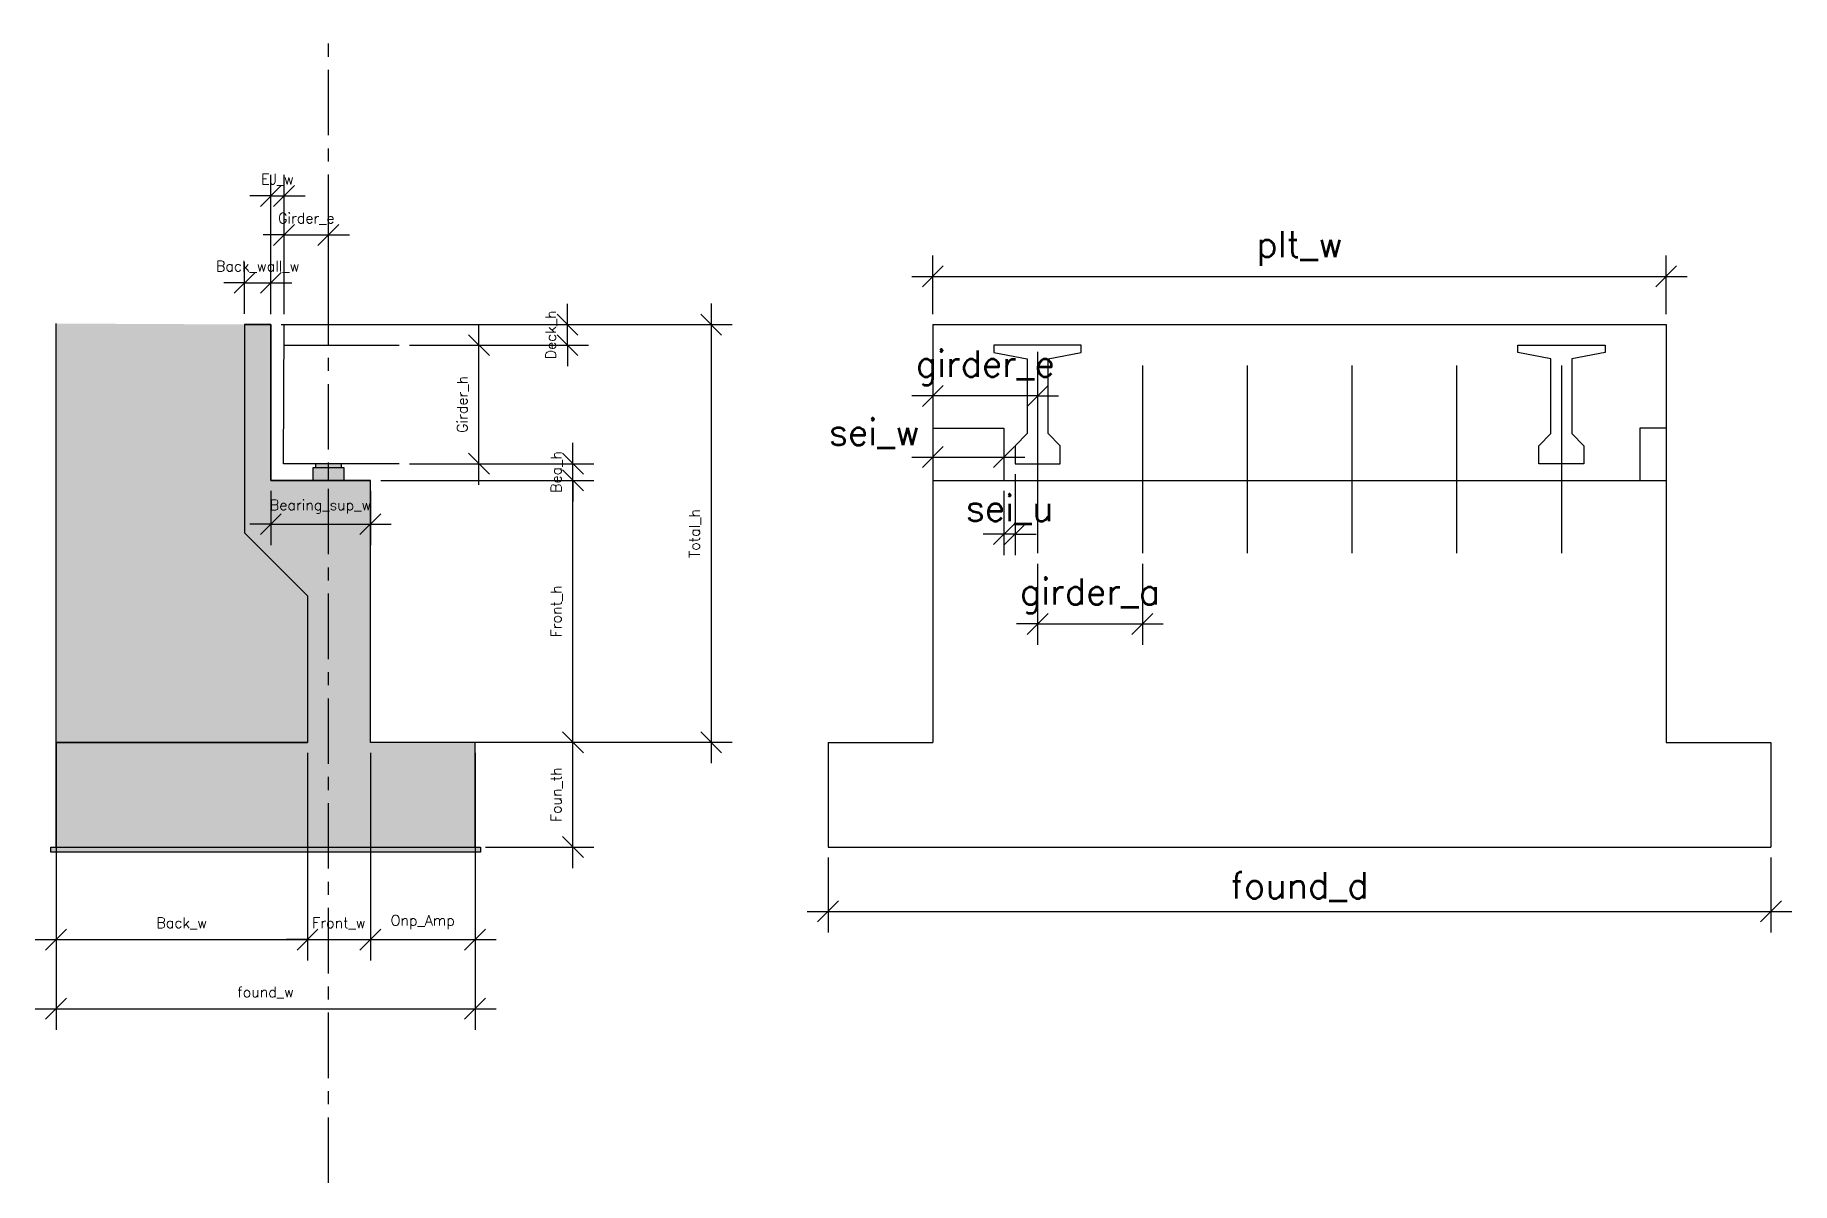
# Model space of a CAD drawing. Header units: inches. Extents: x -14 to 19.5, y -38.6 to -16.7.
import ezdxf

# ---------------------------------------------------------------- set-up
doc = ezdxf.new("R2010")
doc.units = ezdxf.units.IN
doc.header["$MEASUREMENT"] = 0
doc.linetypes.add('CENTER', pattern=[2, 1.25, -0.25, 0.25, -0.25])
doc.linetypes.add('DUZ', pattern=[0])
for name, color, linetype in [('1DA', 8, 'Continuous'), ('2AIN', 1, 'CENTER'), ('2D', 2, 'Continuous'), ('3D', 11, 'Continuous'), ('5D', 4, 'Continuous'), ('_2D', 2, 'Continuous'), ('_3D', 11, 'Continuous'), ('AKS', 1, 'CENTER'), ('EI_DIMS_DETAIL', 7, 'DUZ'), ('OLCU', 42, 'Continuous')]:
    doc.layers.add(name, color=color, linetype=linetype)
doc.layers.add('_J2', color=7, linetype='Continuous', lineweight=5, true_color=0xe4dbd2, transparency=0.45)
doc.layers.add('J', color=7, linetype='Continuous', true_color=0xd5c7b9)
doc.layers.add('J2', color=7, linetype='Continuous', true_color=0xf5f4ef)
doc.styles.add('YP-TXT-DIM', font='simpleq.shx')
doc.dimstyles.new('YP_CM_0200', dxfattribs={"dimscale": 0.2, "dimtxt": 2.5, "dimasz": 2, "dimexe": 2, "dimexo": 1, "dimgap": 1, "dimtad": 1, "dimdec": 1, "dimlfac": 100, "dimzin": 9, "dimdsep": 46, "dimtxsty": 'YP-TXT-DIM', "dimblk1": 'OBLIQUE', "dimblk2": 'OBLIQUE', "dimsah": 1, "dimcen": 0, "dimdle": 2, "dimclrd": 42, "dimclre": 42, "dimclrt": 140, "dimadec": 3, "dimazin": 2, "dimtfac": 2, "dimtdec": 1, "dimtix": 1, "dimtmove": 2, "dimatfit": 3, "dimfxl": 1, "dimtolj": 1, "dimtzin": 11, "dimarcsym": 0})

# ---------------------------------------------------------------- blocks, each defined once
blk = doc.blocks.new('_Oblique')
at = {"layer": 'OLCU', "lineweight": -2}
blk.add_line((-0.5, -0.5), (0.5, 0.5), dxfattribs=at)
blk = doc.blocks.new('*D28')
at = {"layer": 'Defpoints', "color": 0, "transparency": 16777216}
for p in [(-5.626, -30.207), (-3.759, -30.207), (-5.626, -32.207)]:
    blk.add_point(p, dxfattribs=at)
at = {"layer": 'EI_DIMS_DETAIL', "color": 42, "lineweight": -2, "transparency": 16777216}
for p, q in [((-3.759, -32.607), (-3.759, -29.807)), ((-5.426, -30.207), (-3.359, -30.207)), ((-5.426, -32.207), (-3.359, -32.207))]:
    blk.add_line(p, q, dxfattribs=at)
at = {"layer": 'EI_DIMS_DETAIL', "color": 42, "lineweight": -2, "transparency": 16777216, "xscale": 0.4, "yscale": 0.4, "zscale": 0.4}
for p, rotation in [((-3.759, -30.207), 90), ((-3.759, -32.207), 270)]:
    blk.add_blockref('_Oblique', p, dxfattribs=dict(at, rotation=rotation))
at = {"layer": 'EI_DIMS_DETAIL', "color": 140, "transparency": 16777216, "insert": (-4.068, -31.207), "char_height": 0.2, "attachment_point": 5, "rotation": 90, "style": 'YP-TXT-DIM'}
blk.add_mtext('\\A1;Foun_th', dxfattribs=at)
blk = doc.blocks.new('*D29')
at = {"layer": 'Defpoints', "color": 0, "transparency": 16777216}
for p in [(-7.626, -25.207), (-3.759, -25.207), (-7.626, -30.207)]:
    blk.add_point(p, dxfattribs=at)
at = {"layer": 'EI_DIMS_DETAIL', "color": 42, "lineweight": -2, "transparency": 16777216}
for p, q in [((-3.759, -30.607), (-3.759, -24.807)), ((-7.426, -25.207), (-3.359, -25.207)), ((-7.426, -30.207), (-3.359, -30.207))]:
    blk.add_line(p, q, dxfattribs=at)
at = {"layer": 'EI_DIMS_DETAIL', "color": 42, "lineweight": -2, "transparency": 16777216, "xscale": 0.4, "yscale": 0.4, "zscale": 0.4}
for p, rotation in [((-3.759, -25.207), 90), ((-3.759, -30.207), 270)]:
    blk.add_blockref('_Oblique', p, dxfattribs=dict(at, rotation=rotation))
at = {"layer": 'EI_DIMS_DETAIL', "color": 140, "transparency": 16777216, "insert": (-4.068, -27.707), "char_height": 0.2, "attachment_point": 5, "rotation": 90, "style": 'YP-TXT-DIM'}
blk.add_mtext('\\A1;Front_h', dxfattribs=at)
blk = doc.blocks.new('*D30')
at = {"layer": 'Defpoints', "color": 0, "transparency": 16777216}
for p in [(-7.077, -24.888), (-3.759, -24.888), (-7.626, -25.207)]:
    blk.add_point(p, dxfattribs=at)
at = {"layer": 'EI_DIMS_DETAIL', "color": 42, "lineweight": -2, "transparency": 16777216}
for p, q in [((-3.759, -24.888), (-3.759, -24.488)), ((-6.877, -24.888), (-3.359, -24.888)), ((-3.759, -25.207), (-3.759, -24.888)), ((-7.426, -25.207), (-3.359, -25.207)), ((-3.759, -25.207), (-3.759, -25.607))]:
    blk.add_line(p, q, dxfattribs=at)
at = {"layer": 'EI_DIMS_DETAIL', "color": 42, "lineweight": -2, "transparency": 16777216, "xscale": 0.4, "yscale": 0.4, "zscale": 0.4}
for p, rotation in [((-3.759, -24.888), 270), ((-3.759, -25.207), 90)]:
    blk.add_blockref('_Oblique', p, dxfattribs=dict(at, rotation=rotation))
at = {"layer": 'EI_DIMS_DETAIL', "color": 140, "transparency": 16777216, "insert": (-4.068, -25.047), "char_height": 0.2, "attachment_point": 5, "rotation": 90, "style": 'YP-TXT-DIM'}
blk.add_mtext('\\A1;Bea_h', dxfattribs=at)
blk = doc.blocks.new('*D31')
at = {"layer": 'Defpoints', "color": 0, "transparency": 16777216}
for p in [(-7.077, -22.625), (-5.552, -22.625), (-7.077, -24.888)]:
    blk.add_point(p, dxfattribs=at)
at = {"layer": 'EI_DIMS_DETAIL', "color": 42, "lineweight": -2, "transparency": 16777216}
for p, q in [((-5.552, -25.288), (-5.552, -22.225)), ((-6.877, -22.625), (-5.152, -22.625)), ((-6.877, -24.888), (-5.152, -24.888))]:
    blk.add_line(p, q, dxfattribs=at)
at = {"layer": 'EI_DIMS_DETAIL', "color": 42, "lineweight": -2, "transparency": 16777216, "xscale": 0.4, "yscale": 0.4, "zscale": 0.4}
for p, rotation in [((-5.552, -22.625), 90), ((-5.552, -24.888), 270)]:
    blk.add_blockref('_Oblique', p, dxfattribs=dict(at, rotation=rotation))
at = {"layer": 'EI_DIMS_DETAIL', "color": 140, "transparency": 16777216, "insert": (-5.862, -23.756), "char_height": 0.2, "attachment_point": 5, "rotation": 90, "style": 'YP-TXT-DIM'}
blk.add_mtext('\\A1;Girder_h', dxfattribs=at)
blk = doc.blocks.new('*D32')
at = {"layer": 'Defpoints', "color": 0, "transparency": 16777216}
for p in [(-7.071, -22.233), (-3.862, -22.233), (-7.077, -22.625)]:
    blk.add_point(p, dxfattribs=at)
at = {"layer": 'EI_DIMS_DETAIL', "color": 42, "lineweight": -2, "transparency": 16777216}
for p, q in [((-3.862, -22.233), (-3.862, -21.833)), ((-6.871, -22.233), (-3.462, -22.233)), ((-3.862, -22.625), (-3.862, -22.233)), ((-6.877, -22.625), (-3.462, -22.625)), ((-3.862, -22.625), (-3.862, -23.025))]:
    blk.add_line(p, q, dxfattribs=at)
at = {"layer": 'EI_DIMS_DETAIL', "color": 42, "lineweight": -2, "transparency": 16777216, "xscale": 0.4, "yscale": 0.4, "zscale": 0.4}
for p, rotation in [((-3.862, -22.233), 270), ((-3.862, -22.625), 90)]:
    blk.add_blockref('_Oblique', p, dxfattribs=dict(at, rotation=rotation))
at = {"layer": 'EI_DIMS_DETAIL', "color": 140, "transparency": 16777216, "insert": (-4.172, -22.429), "char_height": 0.2, "attachment_point": 5, "rotation": 90, "style": 'YP-TXT-DIM'}
blk.add_mtext('\\A1;Deck_h', dxfattribs=at)
blk = doc.blocks.new('*D33')
at = {"layer": 'Defpoints', "color": 0, "transparency": 16777216}
for p in [(-13.626, -30.207), (-8.826, -30.207), (-8.826, -33.974)]:
    blk.add_point(p, dxfattribs=at)
at = {"layer": 'EI_DIMS_DETAIL', "color": 42, "lineweight": -2, "transparency": 16777216}
for p, q in [((-13.626, -30.407), (-13.626, -34.374)), ((-8.826, -30.407), (-8.826, -34.374)), ((-14.026, -33.974), (-8.426, -33.974))]:
    blk.add_line(p, q, dxfattribs=at)
at = {"layer": 'EI_DIMS_DETAIL', "color": 42, "lineweight": -2, "transparency": 16777216, "xscale": 0.4, "yscale": 0.4, "zscale": 0.4, "rotation": 180}
blk.add_blockref('_Oblique', (-13.626, -33.974), dxfattribs=at)
at = {"layer": 'EI_DIMS_DETAIL', "color": 42, "lineweight": -2, "transparency": 16777216, "xscale": 0.4, "yscale": 0.4, "zscale": 0.4}
blk.add_blockref('_Oblique', (-8.826, -33.974), dxfattribs=at)
at = {"layer": 'EI_DIMS_DETAIL', "color": 140, "transparency": 16777216, "insert": (-11.226, -33.664), "char_height": 0.2, "attachment_point": 5, "style": 'YP-TXT-DIM'}
blk.add_mtext('\\A1;Back_w', dxfattribs=at)
blk = doc.blocks.new('*D35')
at = {"layer": 'Defpoints', "color": 0, "transparency": 16777216}
for p in [(-7.626, -30.207), (-5.626, -30.207), (-5.626, -33.974)]:
    blk.add_point(p, dxfattribs=at)
at = {"layer": 'EI_DIMS_DETAIL', "color": 42, "lineweight": -2, "transparency": 16777216}
for p, q in [((-7.626, -30.407), (-7.626, -34.374)), ((-5.626, -30.407), (-5.626, -34.374)), ((-8.026, -33.974), (-5.226, -33.974))]:
    blk.add_line(p, q, dxfattribs=at)
at = {"layer": 'EI_DIMS_DETAIL', "color": 42, "lineweight": -2, "transparency": 16777216, "xscale": 0.4, "yscale": 0.4, "zscale": 0.4, "rotation": 180}
blk.add_blockref('_Oblique', (-7.626, -33.974), dxfattribs=at)
at = {"layer": 'EI_DIMS_DETAIL', "color": 42, "lineweight": -2, "transparency": 16777216, "xscale": 0.4, "yscale": 0.4, "zscale": 0.4}
blk.add_blockref('_Oblique', (-5.626, -33.974), dxfattribs=at)
at = {"layer": 'EI_DIMS_DETAIL', "color": 140, "transparency": 16777216, "insert": (-6.626, -33.64), "char_height": 0.2, "attachment_point": 5, "style": 'YP-TXT-DIM'}
blk.add_mtext('\\A1;Onp_Amp', dxfattribs=at)
blk = doc.blocks.new('*D36')
at = {"layer": 'Defpoints', "color": 0, "transparency": 16777216}
for p in [(-9.526, -22.232), (-7.626, -30.207), (-1.119, -30.207)]:
    blk.add_point(p, dxfattribs=at)
at = {"layer": 'EI_DIMS_DETAIL', "color": 42, "lineweight": -2, "transparency": 16777216}
for p, q in [((-1.119, -21.832), (-1.119, -30.607)), ((-9.326, -22.232), (-0.719, -22.232)), ((-7.426, -30.207), (-0.719, -30.207))]:
    blk.add_line(p, q, dxfattribs=at)
at = {"layer": 'EI_DIMS_DETAIL', "color": 42, "lineweight": -2, "transparency": 16777216, "xscale": 0.4, "yscale": 0.4, "zscale": 0.4}
for p, rotation in [((-1.119, -22.232), 90), ((-1.119, -30.207), 270)]:
    blk.add_blockref('_Oblique', p, dxfattribs=dict(at, rotation=rotation))
at = {"layer": 'EI_DIMS_DETAIL', "color": 140, "transparency": 16777216, "insert": (-1.428, -26.22), "char_height": 0.2, "attachment_point": 5, "rotation": 90, "style": 'YP-TXT-DIM'}
blk.add_mtext('\\A1;Total_h', dxfattribs=at)
blk = doc.blocks.new('*D37')
at = {"layer": 'Defpoints', "color": 0, "transparency": 16777216}
for p in [(-8.826, -30.207), (-7.626, -30.207), (-7.626, -33.974)]:
    blk.add_point(p, dxfattribs=at)
at = {"layer": 'EI_DIMS_DETAIL', "color": 42, "lineweight": -2, "transparency": 16777216}
for p, q in [((-8.826, -30.407), (-8.826, -34.374)), ((-7.626, -30.407), (-7.626, -34.374)), ((-8.826, -33.974), (-9.226, -33.974)), ((-8.826, -33.974), (-7.626, -33.974)), ((-7.626, -33.974), (-7.226, -33.974))]:
    blk.add_line(p, q, dxfattribs=at)
at = {"layer": 'EI_DIMS_DETAIL', "color": 42, "lineweight": -2, "transparency": 16777216, "xscale": 0.4, "yscale": 0.4, "zscale": 0.4}
blk.add_blockref('_Oblique', (-8.826, -33.974), dxfattribs=at)
at = {"layer": 'EI_DIMS_DETAIL', "color": 42, "lineweight": -2, "transparency": 16777216, "xscale": 0.4, "yscale": 0.4, "zscale": 0.4, "rotation": 180}
blk.add_blockref('_Oblique', (-7.626, -33.974), dxfattribs=at)
at = {"layer": 'EI_DIMS_DETAIL', "color": 140, "transparency": 16777216, "insert": (-8.226, -33.664), "char_height": 0.2, "attachment_point": 5, "style": 'YP-TXT-DIM'}
blk.add_mtext('\\A1;Front_w', dxfattribs=at)
blk = doc.blocks.new('*D38')
at = {"layer": 'Defpoints', "color": 0, "transparency": 16777216}
for p in [(-9.526, -21.435), (-10.026, -22.229), (-9.526, -22.232)]:
    blk.add_point(p, dxfattribs=at)
at = {"layer": 'EI_DIMS_DETAIL', "color": 42, "lineweight": -2, "transparency": 16777216}
for p, q in [((-10.026, -22.029), (-10.026, -21.035)), ((-9.526, -22.032), (-9.526, -21.035)), ((-10.026, -21.435), (-10.426, -21.435)), ((-10.026, -21.435), (-9.526, -21.435)), ((-9.526, -21.435), (-9.126, -21.435))]:
    blk.add_line(p, q, dxfattribs=at)
at = {"layer": 'EI_DIMS_DETAIL', "color": 42, "lineweight": -2, "transparency": 16777216, "xscale": 0.4, "yscale": 0.4, "zscale": 0.4}
blk.add_blockref('_Oblique', (-10.026, -21.435), dxfattribs=at)
at = {"layer": 'EI_DIMS_DETAIL', "color": 42, "lineweight": -2, "transparency": 16777216, "xscale": 0.4, "yscale": 0.4, "zscale": 0.4, "rotation": 180}
blk.add_blockref('_Oblique', (-9.526, -21.435), dxfattribs=at)
at = {"layer": 'EI_DIMS_DETAIL', "color": 140, "transparency": 16777216, "insert": (-9.776, -21.125), "char_height": 0.2, "attachment_point": 5, "style": 'YP-TXT-DIM'}
blk.add_mtext('\\A1;Back_wall_w', dxfattribs=at)
blk = doc.blocks.new('*D39')
at = {"layer": 'Defpoints', "color": 0, "transparency": 16777216}
for p in [(-9.273, -19.775), (-9.526, -22.232), (-9.273, -22.233)]:
    blk.add_point(p, dxfattribs=at)
at = {"layer": 'EI_DIMS_DETAIL', "color": 42, "lineweight": -2, "transparency": 16777216}
for p, q in [((-9.526, -22.032), (-9.526, -19.375)), ((-9.273, -22.033), (-9.273, -19.375)), ((-9.526, -19.775), (-9.926, -19.775)), ((-9.526, -19.775), (-9.273, -19.775)), ((-9.273, -19.775), (-8.873, -19.775))]:
    blk.add_line(p, q, dxfattribs=at)
at = {"layer": 'EI_DIMS_DETAIL', "color": 42, "lineweight": -2, "transparency": 16777216, "xscale": 0.4, "yscale": 0.4, "zscale": 0.4}
blk.add_blockref('_Oblique', (-9.526, -19.775), dxfattribs=at)
at = {"layer": 'EI_DIMS_DETAIL', "color": 42, "lineweight": -2, "transparency": 16777216, "xscale": 0.4, "yscale": 0.4, "zscale": 0.4, "rotation": 180}
blk.add_blockref('_Oblique', (-9.273, -19.775), dxfattribs=at)
at = {"layer": 'EI_DIMS_DETAIL', "color": 140, "transparency": 16777216, "insert": (-9.399, -19.466), "char_height": 0.2, "attachment_point": 5, "style": 'YP-TXT-DIM'}
blk.add_mtext('\\A1;EJ_w', dxfattribs=at)
blk = doc.blocks.new('*D40')
at = {"layer": 'Defpoints', "color": 0, "transparency": 16777216}
for p in [(-8.426, -20.52), (-9.273, -22.233), (-8.426, -22.232)]:
    blk.add_point(p, dxfattribs=at)
at = {"layer": 'EI_DIMS_DETAIL', "color": 42, "lineweight": -2, "transparency": 16777216}
for p, q in [((-9.273, -22.033), (-9.273, -20.12)), ((-8.426, -22.032), (-8.426, -20.12)), ((-9.273, -20.52), (-9.673, -20.52)), ((-9.273, -20.52), (-8.426, -20.52)), ((-8.426, -20.52), (-8.026, -20.52))]:
    blk.add_line(p, q, dxfattribs=at)
at = {"layer": 'EI_DIMS_DETAIL', "color": 42, "lineweight": -2, "transparency": 16777216, "xscale": 0.4, "yscale": 0.4, "zscale": 0.4}
blk.add_blockref('_Oblique', (-9.273, -20.52), dxfattribs=at)
at = {"layer": 'EI_DIMS_DETAIL', "color": 42, "lineweight": -2, "transparency": 16777216, "xscale": 0.4, "yscale": 0.4, "zscale": 0.4, "rotation": 180}
blk.add_blockref('_Oblique', (-8.426, -20.52), dxfattribs=at)
at = {"layer": 'EI_DIMS_DETAIL', "color": 140, "transparency": 16777216, "insert": (-8.849, -20.21), "char_height": 0.2, "attachment_point": 5, "style": 'YP-TXT-DIM'}
blk.add_mtext('\\A1;Girder_e', dxfattribs=at)
blk = doc.blocks.new('*D41')
at = {"layer": 'Defpoints', "color": 0, "transparency": 16777216}
for p in [(-9.526, -25.207), (-7.626, -25.207), (-7.626, -26.042)]:
    blk.add_point(p, dxfattribs=at)
at = {"layer": 'EI_DIMS_DETAIL', "color": 42, "lineweight": -2, "transparency": 16777216}
for p, q in [((-9.526, -25.407), (-9.526, -26.442)), ((-7.626, -25.407), (-7.626, -26.442)), ((-9.526, -26.042), (-9.926, -26.042)), ((-9.526, -26.042), (-7.626, -26.042)), ((-7.626, -26.042), (-7.226, -26.042))]:
    blk.add_line(p, q, dxfattribs=at)
at = {"layer": 'EI_DIMS_DETAIL', "color": 42, "lineweight": -2, "transparency": 16777216, "xscale": 0.4, "yscale": 0.4, "zscale": 0.4}
blk.add_blockref('_Oblique', (-9.526, -26.042), dxfattribs=at)
at = {"layer": 'EI_DIMS_DETAIL', "color": 42, "lineweight": -2, "transparency": 16777216, "xscale": 0.4, "yscale": 0.4, "zscale": 0.4, "rotation": 180}
blk.add_blockref('_Oblique', (-7.626, -26.042), dxfattribs=at)
at = {"layer": 'EI_DIMS_DETAIL', "color": 140, "transparency": 16777216, "insert": (-8.576, -25.708), "char_height": 0.2, "attachment_point": 5, "style": 'YP-TXT-DIM'}
blk.add_mtext('\\A1;Bearing_sup_w', dxfattribs=at)
blk = doc.blocks.new('*D42')
at = {"layer": 'Defpoints', "color": 0, "transparency": 16777216}
for p in [(-13.626, -30.207), (-5.626, -30.207), (-5.626, -35.293)]:
    blk.add_point(p, dxfattribs=at)
at = {"layer": 'EI_DIMS_DETAIL', "color": 42, "lineweight": -2, "transparency": 16777216}
for p, q in [((-13.626, -30.407), (-13.626, -35.693)), ((-5.626, -30.407), (-5.626, -35.693)), ((-14.026, -35.293), (-5.226, -35.293))]:
    blk.add_line(p, q, dxfattribs=at)
at = {"layer": 'EI_DIMS_DETAIL', "color": 42, "lineweight": -2, "transparency": 16777216, "xscale": 0.4, "yscale": 0.4, "zscale": 0.4, "rotation": 180}
blk.add_blockref('_Oblique', (-13.626, -35.293), dxfattribs=at)
at = {"layer": 'EI_DIMS_DETAIL', "color": 42, "lineweight": -2, "transparency": 16777216, "xscale": 0.4, "yscale": 0.4, "zscale": 0.4}
blk.add_blockref('_Oblique', (-5.626, -35.293), dxfattribs=at)
at = {"layer": 'EI_DIMS_DETAIL', "color": 140, "transparency": 16777216, "insert": (-9.626, -34.984), "char_height": 0.2, "attachment_point": 5, "style": 'YP-TXT-DIM'}
blk.add_mtext('\\A1;found_w', dxfattribs=at)
blk = doc.blocks.new('*D43')
at = {"layer": 'Defpoints', "color": 0, "transparency": 16777216}
for p in [(17.113, -21.312), (3.113, -22.232), (17.113, -22.232)]:
    blk.add_point(p, dxfattribs=at)
at = {"layer": 'EI_DIMS_DETAIL', "color": 42, "lineweight": -2, "transparency": 16777216}
for p, q in [((3.113, -22.032), (3.113, -20.912)), ((17.113, -22.032), (17.113, -20.912)), ((2.713, -21.312), (17.513, -21.312))]:
    blk.add_line(p, q, dxfattribs=at)
at = {"layer": 'EI_DIMS_DETAIL', "color": 42, "lineweight": -2, "transparency": 16777216, "xscale": 0.4, "yscale": 0.4, "zscale": 0.4, "rotation": 180}
blk.add_blockref('_Oblique', (3.113, -21.312), dxfattribs=at)
at = {"layer": 'EI_DIMS_DETAIL', "color": 42, "lineweight": -2, "transparency": 16777216, "xscale": 0.4, "yscale": 0.4, "zscale": 0.4}
blk.add_blockref('_Oblique', (17.113, -21.312), dxfattribs=at)
at = {"layer": 'EI_DIMS_DETAIL', "color": 140, "transparency": 16777216, "insert": (10.113, -20.779), "char_height": 0.5, "attachment_point": 5, "style": 'YP-TXT-DIM'}
blk.add_mtext('\\A1;plt_w', dxfattribs=at)
blk = doc.blocks.new('*D44')
at = {"layer": 'Defpoints', "color": 0, "transparency": 16777216}
for p in [(5.113, -26.597), (7.113, -26.597), (7.113, -27.946)]:
    blk.add_point(p, dxfattribs=at)
at = {"layer": 'EI_DIMS_DETAIL', "color": 42, "lineweight": -2, "transparency": 16777216}
for p, q in [((5.113, -26.797), (5.113, -28.346)), ((7.113, -26.797), (7.113, -28.346)), ((5.113, -27.946), (4.713, -27.946)), ((5.113, -27.946), (7.113, -27.946)), ((7.113, -27.946), (7.513, -27.946))]:
    blk.add_line(p, q, dxfattribs=at)
at = {"layer": 'EI_DIMS_DETAIL', "color": 42, "lineweight": -2, "transparency": 16777216, "xscale": 0.4, "yscale": 0.4, "zscale": 0.4}
blk.add_blockref('_Oblique', (5.113, -27.946), dxfattribs=at)
at = {"layer": 'EI_DIMS_DETAIL', "color": 42, "lineweight": -2, "transparency": 16777216, "xscale": 0.4, "yscale": 0.4, "zscale": 0.4, "rotation": 180}
blk.add_blockref('_Oblique', (7.113, -27.946), dxfattribs=at)
at = {"layer": 'EI_DIMS_DETAIL', "color": 140, "transparency": 16777216, "insert": (6.113, -27.412), "char_height": 0.5, "attachment_point": 5, "style": 'YP-TXT-DIM'}
blk.add_mtext('\\A1;girder_a', dxfattribs=at)
blk = doc.blocks.new('*D45')
at = {"layer": 'Defpoints', "color": 0, "transparency": 16777216}
for p in [(3.113, -22.232), (5.113, -22.75), (3.113, -23.595)]:
    blk.add_point(p, dxfattribs=at)
at = {"layer": 'EI_DIMS_DETAIL', "color": 42, "lineweight": -2, "transparency": 16777216}
for p, q in [((3.113, -22.432), (3.113, -23.995)), ((5.113, -22.95), (5.113, -23.995)), ((3.113, -23.595), (2.713, -23.595)), ((5.113, -23.595), (3.113, -23.595)), ((5.113, -23.595), (5.513, -23.595))]:
    blk.add_line(p, q, dxfattribs=at)
at = {"layer": 'EI_DIMS_DETAIL', "color": 42, "lineweight": -2, "transparency": 16777216, "xscale": 0.4, "yscale": 0.4, "zscale": 0.4}
blk.add_blockref('_Oblique', (3.113, -23.595), dxfattribs=at)
at = {"layer": 'EI_DIMS_DETAIL', "color": 42, "lineweight": -2, "transparency": 16777216, "xscale": 0.4, "yscale": 0.4, "zscale": 0.4, "rotation": 180}
blk.add_blockref('_Oblique', (5.113, -23.595), dxfattribs=at)
at = {"layer": 'EI_DIMS_DETAIL', "color": 140, "transparency": 16777216, "insert": (4.113, -23.061), "char_height": 0.5, "attachment_point": 5, "style": 'YP-TXT-DIM'}
blk.add_mtext('\\A1;girder_e', dxfattribs=at)
blk = doc.blocks.new('*D47')
at = {"layer": 'Defpoints', "color": 0, "transparency": 16777216}
for p in [(1.113, -32.207), (19.113, -32.207), (19.113, -33.436)]:
    blk.add_point(p, dxfattribs=at)
at = {"layer": 'EI_DIMS_DETAIL', "color": 42, "lineweight": -2, "transparency": 16777216}
for p, q in [((1.113, -32.407), (1.113, -33.836)), ((19.113, -32.407), (19.113, -33.836)), ((0.713, -33.436), (19.513, -33.436))]:
    blk.add_line(p, q, dxfattribs=at)
at = {"layer": 'EI_DIMS_DETAIL', "color": 42, "lineweight": -2, "transparency": 16777216, "xscale": 0.4, "yscale": 0.4, "zscale": 0.4, "rotation": 180}
blk.add_blockref('_Oblique', (1.113, -33.436), dxfattribs=at)
at = {"layer": 'EI_DIMS_DETAIL', "color": 42, "lineweight": -2, "transparency": 16777216, "xscale": 0.4, "yscale": 0.4, "zscale": 0.4}
blk.add_blockref('_Oblique', (19.113, -33.436), dxfattribs=at)
at = {"layer": 'EI_DIMS_DETAIL', "color": 140, "transparency": 16777216, "insert": (10.113, -32.962), "char_height": 0.5, "attachment_point": 5, "style": 'YP-TXT-DIM'}
blk.add_mtext('\\A1;found_d', dxfattribs=at)
blk = doc.blocks.new('*D48')
at = {"layer": 'Defpoints', "color": 0, "transparency": 16777216}
for p in [(4.684, -24.888), (4.471, -25.207), (4.471, -26.233)]:
    blk.add_point(p, dxfattribs=at)
at = {"layer": 'EI_DIMS_DETAIL', "color": 42, "lineweight": -2, "transparency": 16777216}
for p, q in [((4.684, -25.088), (4.684, -26.633)), ((4.471, -25.407), (4.471, -26.633)), ((4.471, -26.233), (4.071, -26.233)), ((4.684, -26.233), (4.471, -26.233)), ((4.684, -26.233), (5.084, -26.233))]:
    blk.add_line(p, q, dxfattribs=at)
at = {"layer": 'EI_DIMS_DETAIL', "color": 42, "lineweight": -2, "transparency": 16777216, "xscale": 0.4, "yscale": 0.4, "zscale": 0.4}
blk.add_blockref('_Oblique', (4.471, -26.233), dxfattribs=at)
at = {"layer": 'EI_DIMS_DETAIL', "color": 42, "lineweight": -2, "transparency": 16777216, "xscale": 0.4, "yscale": 0.4, "zscale": 0.4, "rotation": 180}
blk.add_blockref('_Oblique', (4.684, -26.233), dxfattribs=at)
at = {"layer": 'EI_DIMS_DETAIL', "color": 140, "transparency": 16777216, "insert": (4.577, -25.759), "char_height": 0.5, "attachment_point": 5, "style": 'YP-TXT-DIM'}
blk.add_mtext('\\A1;sei_u', dxfattribs=at)
blk = doc.blocks.new('*D49')
at = {"layer": 'Defpoints', "color": 0, "transparency": 16777216}
for p in [(3.113, -24.207), (4.471, -24.207), (4.471, -24.76)]:
    blk.add_point(p, dxfattribs=at)
at = {"layer": 'EI_DIMS_DETAIL', "color": 42, "lineweight": -2, "transparency": 16777216}
for p, q in [((3.113, -24.407), (3.113, -25.16)), ((4.471, -24.407), (4.471, -25.16)), ((2.713, -24.76), (4.871, -24.76))]:
    blk.add_line(p, q, dxfattribs=at)
at = {"layer": 'EI_DIMS_DETAIL', "color": 42, "lineweight": -2, "transparency": 16777216, "xscale": 0.4, "yscale": 0.4, "zscale": 0.4, "rotation": 180}
blk.add_blockref('_Oblique', (3.113, -24.76), dxfattribs=at)
at = {"layer": 'EI_DIMS_DETAIL', "color": 42, "lineweight": -2, "transparency": 16777216, "xscale": 0.4, "yscale": 0.4, "zscale": 0.4}
blk.add_blockref('_Oblique', (4.471, -24.76), dxfattribs=at)
at = {"layer": 'EI_DIMS_DETAIL', "color": 140, "transparency": 16777216, "insert": (1.996, -24.31), "char_height": 0.5, "attachment_point": 5, "style": 'YP-TXT-DIM'}
blk.add_mtext('\\A1;sei_w', dxfattribs=at)

msp = doc.modelspace()

# ---------------------------------------------------------------- hatches: boundary and pattern name
at = {"true_color": 0xf40b59}
h = msp.add_hatch(color=240, dxfattribs=at)
h.dxf.hatch_style = 1
h.paths.add_polyline_path([(-8.6755, -24.8876), (-8.1755, -24.8876), (-8.1755, -24.9676), (-8.6755, -24.9676)])
at = {"layer": '1DA'}
h = msp.add_hatch(dxfattribs=at)
h.set_pattern_fill('AR-CONC', color=256, scale=0.03)
h.set_pattern_definition([(50, (-8.4255, -30.83982), (0.215178, -0.0188256), [0.0225, -0.2475]), (355, (-8.4255, -30.83982), (-0.041625, 0.225658), [0.018, -0.198]), (100.4514, (-8.40758, -30.8414), (0.173553, 0.206832), [0.019122, -0.210343]), (46.184, (-8.4255, -30.77982), (0.320172, -0.049656), [0.03375, -0.37125]), (96.6356, (-8.39883, -30.78396), (0.280399, 0.292236), [0.028683, -0.315514]), (351.184, (-8.4255, -30.77982), (0.280399, 0.292236), [0.027, -0.297]), (21, (-8.3955, -30.79482), (0.179072, -0.1207857), [0.0225, -0.2475]), (326, (-8.3955, -30.79482), (0.072995, 0.217545), [0.018, -0.198]), (71.4514, (-8.38058, -30.80489), (0.252067, 0.096759), [0.019122, -0.210343]), (37.5, (-8.42551, -30.83982), (0.003648, 0.0998682), [0, -0.1956, 0, -0.201, 0, -0.19875]), (7.5, (-8.42551, -30.83982), (0.0789209, 0.1183235), [0, -0.1146, 0, -0.1911, 0, -0.07575]), (327.5, (-8.49241, -30.83982), (0.1601467, -0.0067665), [0, -0.075, 0, -0.234, 0, -0.3105]), (317.5, (-8.52241, -30.83982), (0.174956, 0.0300315), [0, -0.0975, 0, -0.1554, 0, -0.2205])])
h.paths.add_polyline_path([(-13.7255, -32.2072), (-5.5255, -32.2072), (-5.5255, -32.3072), (-13.7255, -32.3072)])
at = {"layer": '_J2'}
h = msp.add_hatch(color=256, dxfattribs=at)
h.dxf.hatch_style = 1
h.paths.add_polyline_path([(-9.5255, -22.2318), (-9.7755, -22.2306), (-13.6255, -22.2117), (-13.6255, -25.197), (-13.6255, -30.2072), (-8.8255, -30.2072), (-8.8255, -27.4072), (-10.0255, -26.2072), (-10.0255, -22.2294)])
at = {"layer": 'J'}
h = msp.add_hatch(color=256, dxfattribs=at)
h.dxf.hatch_style = 2
h.paths.add_polyline_path([(-9.5255, -22.2318), (-10.0255, -22.2294), (-10.0255, -26.2072), (-8.8255, -27.4072), (-8.8255, -30.2072), (-13.6255, -30.2072), (-13.6255, -32.2072), (-5.6255, -32.2072), (-5.6255, -30.2072), (-7.6255, -30.2072), (-7.6255, -26.2072), (-7.6255, -25.2072), (-9.5255, -25.2072), (-9.5255, -23.073)])
at = {"layer": 'J2', "transparency": 33554559}
h = msp.add_hatch(color=256, dxfattribs=at)
h.dxf.hatch_style = 1
h.paths.add_polyline_path([(-8.7255, -24.9676), (-8.1255, -24.9676), (-8.1255, -25.2072), (-8.7255, -25.2072)])

# ---------------------------------------------------------------- linework, layer by layer
for p, q in [((3.1128, -22.2318), (17.1128, -22.2318)), ((3.1128, -22.2318), (3.1128, -30.2072)), ((17.1128, -22.2318), (17.1128, -30.2072)), ((-9.2748, -22.6253), (-7.0775, -22.6253)), ((3.1128, -24.2072), (4.4713, -24.2072)), ((4.4713, -24.2072), (4.4713, -25.2072)), ((16.6128, -24.2072), (16.6128, -25.2072)), ((17.1128, -24.2072), (16.6128, -24.2072)), ((3.1128, -25.2072), (17.1128, -25.2072)), ((1.1128, -30.2072), (3.1128, -30.2072)), ((1.1128, -30.2072), (1.1128, -32.2072)), ((17.1128, -30.2072), (19.1128, -30.2072)), ((19.1128, -30.2072), (19.1128, -32.2072)), ((1.1128, -32.2072), (19.1128, -32.2072))]:
    msp.add_line(p, q)
at = {"color": 1}
for p, q in [((5.1128, -22.7505), (5.1128, -26.597)), ((7.1128, -23.0128), (7.1128, -26.597)), ((9.1128, -23.0128), (9.1128, -26.597)), ((11.1128, -23.0128), (11.1128, -26.597)), ((13.1128, -23.0128), (13.1128, -26.597)), ((15.1128, -23.0128), (15.1128, -26.597))]:
    msp.add_line(p, q, dxfattribs=at)
msp.add_lwpolyline([(-7.0775, -24.8876), (-9.2859, -24.8876), (-9.2729, -22.2331), (-7.0706, -22.2331)])
at = {"color": 4}
for points in [[(4.2794, -22.6253), (4.2794, -22.7639), (4.9128, -22.8872), (4.9128, -24.3125), (4.6836, -24.5442), (4.6836, -24.8876), (5.5421, -24.8876), (5.5421, -24.5442), (5.3128, -24.3125), (5.3128, -22.8872), (5.9463, -22.7639), (5.9463, -22.6253)], [(15.9463, -22.6253), (15.9463, -22.7639), (15.3128, -22.8872), (15.3128, -24.3125), (15.5421, -24.5442), (15.5421, -24.8876), (14.6836, -24.8876), (14.6836, -24.5442), (14.9128, -24.3125), (14.9128, -22.8872), (14.2794, -22.7639), (14.2794, -22.6253)]]:
    msp.add_lwpolyline(points, close=True, dxfattribs=at)
at = {"layer": '2AIN'}
msp.add_line((-8.4255, -25.2072), (-8.4255, -24.8876), dxfattribs=at)
at = {"layer": '2D'}
msp.add_lwpolyline([(-8.1755, -24.9676), (-8.1755, -24.8876), (-8.6755, -24.8876), (-8.6755, -24.9676)], dxfattribs=at)
at = {"layer": '3D'}
msp.add_lwpolyline([(-8.1255, -25.2072), (-8.1255, -24.9676), (-8.7255, -24.9676), (-8.7255, -25.2072)], dxfattribs=at)
at = {"layer": '5D'}
for p, q in [((-10.0255, -22.2294), (-9.5255, -22.2318)), ((-10.0255, -22.2294), (-10.0255, -26.2072)), ((-13.6255, -32.2072), (-13.6255, -30.2072)), ((-13.6255, -30.2072), (-8.8255, -30.2072)), ((-5.6255, -32.2072), (-5.6255, -30.2072)), ((-13.6255, -32.2072), (-5.6255, -32.2072))]:
    msp.add_line(p, q, dxfattribs=at)
msp.add_lwpolyline([(-9.5255, -22.2318), (-10.0255, -22.2294), (-10.0255, -26.2072), (-8.8255, -27.4072), (-8.8255, -30.2072), (-13.6255, -30.2072), (-13.6255, -32.2072), (-5.6255, -32.2072), (-5.6255, -30.2072), (-7.6255, -30.2072), (-7.6255, -26.2072), (-7.6255, -26.2072), (-7.6255, -26.2072), (-7.6255, -26.2072), (-7.6255, -26.2072), (-7.6255, -26.2072), (-7.6255, -25.2072), (-9.5255, -25.2072), (-9.5255, -23.073), (-9.5255, -22.2318)], close=True, dxfattribs=at)
for points in [[(-9.5255, -22.2318), (-9.5255, -22.2318), (-9.5255, -23.073), (-9.5255, -25.2072), (-7.6255, -25.2072)], [(-10.0255, -26.2072), (-8.8255, -27.4072), (-8.8255, -30.2072)]]:
    msp.add_lwpolyline(points, dxfattribs=at)
at = {"layer": '_2D'}
msp.add_lwpolyline([(-13.7255, -32.2072), (-5.5255, -32.2072), (-5.5255, -32.3072), (-13.7255, -32.3072)], close=True, dxfattribs=at)
at = {"layer": '_3D'}
for p, q in [((-13.6255, -25.197), (-13.6255, -22.2117)), ((-13.6255, -30.2072), (-13.6255, -25.197))]:
    msp.add_line(p, q, dxfattribs=at)
at = {"layer": 'AKS', "lineweight": -3}
msp.add_line((-8.4255, -38.6176), (-8.4255, -16.7056), dxfattribs=at)
at = {"layer": 'EI_DIMS_DETAIL', "color": 42}
for p, q in [((-8.8255, -30.4072), (-8.8255, -34.3737)), ((-7.6255, -30.4072), (-7.6255, -34.3737)), ((-8.8255, -33.9737), (-9.2255, -33.9737)), ((-8.8255, -33.9737), (-7.6255, -33.9737)), ((-7.6255, -33.9737), (-7.2255, -33.9737))]:
    msp.add_line(p, q, dxfattribs=at)

# ---------------------------------------------------------------- block references
at = {"layer": 'EI_DIMS_DETAIL', "color": 42, "xscale": 0.4, "yscale": 0.4, "zscale": 0.4}
msp.add_blockref('_Oblique', (-8.8255, -33.9737), dxfattribs=at)
at = {"layer": 'EI_DIMS_DETAIL', "color": 42, "xscale": 0.4, "yscale": 0.4, "zscale": 0.4, "rotation": 180}
msp.add_blockref('_Oblique', (-7.6255, -33.9737), dxfattribs=at)

# ---------------------------------------------------------------- dimensions: what is measured, and where the dimension line sits
at = {"layer": 'EI_DIMS_DETAIL'}
for base, p1, p2, text, picture, middle in [((-9.2729, -19.7752), (-9.5255, -22.2318), (-9.2729, -22.2331), 'EJ_w', '*D39', (-9.3992, -19.4657)), ((-8.4255, -20.5199), (-9.2729, -22.2331), (-8.4255, -22.2318), 'Girder_e', '*D40', (-8.8492, -20.2104)), ((-9.5255, -21.435), (-10.0255, -22.2294), (-9.5255, -22.2318), 'Back_wall_w', '*D38', (-9.7755, -21.1255)), ((-7.6255, -26.0415), (-9.5255, -25.2072), (-7.6255, -25.2072), 'Bearing_sup_w', '*D41', (-8.5755, -25.7082)), ((-8.8255, -33.9737), (-13.6255, -30.2072), (-8.8255, -30.2072), 'Back_w', '*D33', (-11.2255, -33.6642)), ((-5.6255, -35.2934), (-13.6255, -30.2072), (-5.6255, -30.2072), 'found_w', '*D42', (-9.6255, -34.9838)), ((-7.6255, -33.9737), (-8.8255, -30.2072), (-7.6255, -30.2072), 'Front_w', '*D37', (-8.2255, -33.6642)), ((-5.6255, -33.9737), (-7.6255, -30.2072), (-5.6255, -30.2072), 'Onp_Amp', '*D35', (-6.6255, -33.6404))]:
    dim = msp.add_linear_dim(base=base, p1=p1, p2=p2, text=text, dimstyle='YP_CM_0200', override={"dimtxt": 1}, dxfattribs=at)
    dim.commit()
    dim.dimension.update_dxf_attribs({"geometry": picture, "text_midpoint": middle})
for base, p1, p2, text, picture, middle in [((17.1128, -21.3123), (3.1128, -22.2318), (17.1128, -22.2318), 'plt_w', '*D43', (10.1128, -20.7789)), ((3.1128, -23.5945), (5.1128, -22.7505), (3.1128, -22.2318), 'girder_e', '*D45', (4.1128, -23.0612)), ((4.4713, -26.2329), (4.6836, -24.8876), (4.4713, -25.2072), 'sei_u', '*D48', (4.5774, -25.7591)), ((7.1128, -27.9458), (5.1128, -26.597), (7.1128, -26.597), 'girder_a', '*D44', (6.1128, -27.4125)), ((19.1128, -33.4358), (1.1128, -32.2072), (19.1128, -32.2072), 'found_d', '*D47', (10.1128, -32.962))]:
    dim = msp.add_linear_dim(base=base, p1=p1, p2=p2, text=text, dimstyle='YP_CM_0200', dxfattribs=at)
    dim.commit()
    dim.dimension.update_dxf_attribs({"geometry": picture, "text_midpoint": middle})
for base, p1, p2, text, picture, middle in [((-1.1189, -30.2072), (-9.5255, -22.2318), (-7.6255, -30.2072), 'Total_h', '*D36', (-1.4284, -26.2195)), ((-3.8623, -22.2331), (-7.0775, -22.6253), (-7.0706, -22.2331), 'Deck_h', '*D32', (-4.1719, -22.4292)), ((-5.5524, -22.6253), (-7.0775, -24.8876), (-7.0775, -22.6253), 'Girder_h', '*D31', (-5.8619, -23.7565)), ((-3.7587, -24.8876), (-7.6255, -25.2072), (-7.0775, -24.8876), 'Bea_h', '*D30', (-4.0683, -25.0474)), ((-3.7587, -25.2072), (-7.6255, -30.2072), (-7.6255, -25.2072), 'Front_h', '*D29', (-4.0683, -27.7072)), ((-3.7587, -30.2072), (-5.6255, -32.2072), (-5.6255, -30.2072), 'Foun_th', '*D28', (-4.0683, -31.2072))]:
    dim = msp.add_linear_dim(base=base, p1=p1, p2=p2, angle=90, text=text, dimstyle='YP_CM_0200', override={"dimtxt": 1}, dxfattribs=at)
    dim.commit()
    dim.dimension.update_dxf_attribs({"geometry": picture, "text_midpoint": middle})
dim = msp.add_linear_dim(base=(4.4713, -24.7596), p1=(3.1128, -24.2072), p2=(4.4713, -24.2072), text='sei_w', dimstyle='YP_CM_0200', dxfattribs=at)
dim.commit()
dim.dimension.update_dxf_attribs({"geometry": '*D49', "text_midpoint": (1.9957, -24.3096), "dimtype": 160})

doc.saveas('drawing.dxf')
